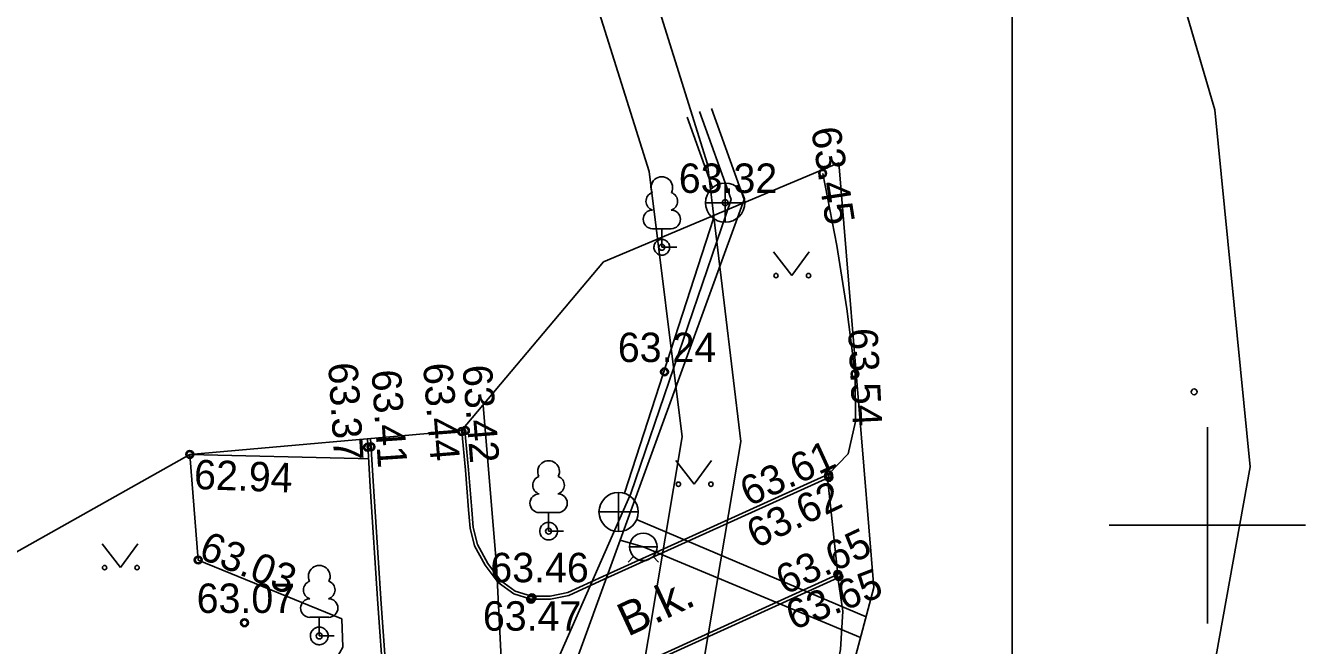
# Model space of a CAD drawing. Extents: x 635316 to 635588, y 6468321 to 6468780.
# Drawn here: x 635469.87 to 635502.5, y 6468696.94 to 6468712.74 of the extents above; entities that cross this region are included whole.
import ezdxf

# ---------------------------------------------------------------- set-up
doc = ezdxf.new("R2010")
doc.units = 0
for name, color, linetype in [('HALJASTUS', 7, 'Continuous'), ('KKAEV', 7, 'Continuous'), ('KORGUS-EH2000', 7, 'Continuous'), ('KTRASS', 7, 'Continuous'), ('MOOTMPUNKT', 7, 'Continuous'), ('MOOTPIIR', 7, 'Continuous'), ('MPKAABEL', 7, 'Continuous'), ('PIIR', 7, 'Continuous'), ('PUU', 7, 'Continuous'), ('TEE', 7, 'Continuous'), ('VKAEV', 7, 'Continuous'), ('VORK', 7, 'Continuous'), ('VORMISTUS', 7, 'Continuous'), ('VTRASS', 7, 'Continuous')]:
    doc.layers.add(name, color=color, linetype=linetype)

msp = doc.modelspace()

# ---------------------------------------------------------------- linework, layer by layer
at = {"layer": 'HALJASTUS'}
for p, q in [((635488.941, 6468706.976), (635489.404, 6468706.369)), ((635489.404, 6468706.369), (635489.85, 6468706.976)), ((635486.452, 6468701.656), (635486.916, 6468701.049)), ((635486.916, 6468701.049), (635487.361, 6468701.656)), ((635471.824, 6468699.529), (635472.287, 6468698.922)), ((635472.287, 6468698.922), (635472.733, 6468699.529))]:
    msp.add_line(p, q, dxfattribs=at)
for centre in [(635489.003, 6468706.369), (635489.832, 6468706.369), (635486.515, 6468701.049), (635487.343, 6468701.049), (635471.886, 6468698.922), (635472.715, 6468698.922)]:
    msp.add_circle(centre, 0.055, dxfattribs=at)
at = {"layer": 'KKAEV'}
for p, q in [((635487.707, 6468707.726), (635487.707, 6468708.726)), ((635487.207, 6468708.226), (635488.207, 6468708.226)), ((635484.99, 6468699.84), (635484.99, 6468700.84)), ((635484.49, 6468700.34), (635485.49, 6468700.34))]:
    msp.add_line(p, q, dxfattribs=at)
for centre in [(635487.707, 6468708.226), (635484.99, 6468700.34)]:
    msp.add_circle(centre, 0.5, dxfattribs=at)
at = {"layer": 'KORGUS-EH2000'}
for centre in [(635490.193, 6468708.974), (635486.159, 6468703.913), (635491.017, 6468703.858), (635480.991, 6468702.392), (635481.084, 6468702.415), (635478.588, 6468701.99), (635478.677, 6468702.001), (635474.057, 6468701.808), (635490.346, 6468701.287), (635490.35, 6468701.222), (635474.272, 6468699.115), (635490.577, 6468698.749), (635490.604, 6468698.692), (635482.754, 6468698.114), (635482.78, 6468698.152), (635475.452, 6468697.516)]:
    msp.add_circle(centre, 0.1, dxfattribs=at)
at = {"layer": 'KTRASS'}
for points in [[(635487.052, 6468710.552), (635487.86, 6468708.31), (635485.3, 6468700.81), (635478.76, 6468685.935), (635478.056, 6468684.346)], [(635487.383, 6468708.607), (635486.735, 6468710.407)], [(635485.144, 6468700.816), (635487.409, 6468707.825)], [(635491.301, 6468697.668), (635485.45, 6468700.145)]]:
    msp.add_lwpolyline(points, dxfattribs=at)
at = {"layer": 'MOOTMPUNKT'}
for centre in [(635490.193, 6468708.974), (635487.707, 6468708.226), (635486.091, 6468707.089), (635486.159, 6468703.913), (635491.017, 6468703.858), (635499.663, 6468703.403), (635480.991, 6468702.392), (635481.084, 6468702.415), (635478.588, 6468701.99), (635478.677, 6468702.001), (635474.057, 6468701.808), (635490.346, 6468701.287), (635490.35, 6468701.222), (635483.205, 6468699.851), (635474.272, 6468699.115), (635490.577, 6468698.749), (635490.604, 6468698.692), (635482.754, 6468698.114), (635482.78, 6468698.152), (635475.452, 6468697.516), (635477.358, 6468697.179)]:
    msp.add_circle(centre, 0.075, dxfattribs=at)
at = {"layer": 'MOOTPIIR'}
msp.add_lwpolyline([(635419.08, 6468656.761), (635436.458, 6468666.421), (635452.262, 6468675.675), (635474.949, 6468686.805), (635478.388, 6468684.084), (635487.151, 6468683.737), (635489.18, 6468689.69), (635491.499, 6468698.414), (635490.607, 6468709.239), (635484.607, 6468706.716), (635480.984, 6468702.415), (635474.057, 6468701.808), (635446.433, 6468686.272), (635438.544, 6468684.365), (635426.319, 6468682.734), (635425.375, 6468681.693), (635424.177, 6468679.448), (635408.49, 6468671.244), (635413.037, 6468662.874), (635418.126, 6468656.108), (635419.08, 6468656.761)], dxfattribs=at)
at = {"layer": 'MPKAABEL'}
msp.add_lwpolyline([(635481.533, 6468703.067), (635481.878, 6468698.977), (635482.103, 6468694.422), (635482.452, 6468690.44), (635481.341, 6468683.967)], dxfattribs=at)
at = {"layer": 'PIIR'}
msp.add_lwpolyline([(635316.16, 6468676.61), (635332.08, 6468687.29), (635341.9, 6468693.76), (635365.63, 6468708.18), (635363.26, 6468711.92), (635412.94, 6468742.07), (635432.62, 6468709.63), (635474.41, 6468733.84), (635483.28, 6468716.95), (635485.77, 6468709.02), (635486.61, 6468702.26), (635485.52, 6468695.77), (635482.48, 6468687.11), (635475.97, 6468673.52), (635470.21, 6468659.63), (635467.93, 6468652.45), (635443.02, 6468636.29), (635371.53, 6468589.97), (635348.32, 6468627.48)], close=True, dxfattribs=at)
for points in [[(635496.77, 6468722.27), (635500.19, 6468710.59), (635501.09, 6468701.49), (635499.19, 6468690.93), (635495.8, 6468681.39), (635489.21, 6468667.61), (635483.49, 6468653.82), (635481.64, 6468647.75), (635479.42, 6468641.61)], [(635464.76, 6468633.19), (635467.04, 6468645.57), (635469.33, 6468651.92), (635471.6, 6468659.07), (635477.38, 6468673), (635483.86, 6468686.52), (635486.96, 6468695.35), (635488.11, 6468702.14), (635487.26, 6468709.21), (635484.66, 6468717.53)], [(635484.66, 6468717.53), (635487.26, 6468709.21), (635488.11, 6468702.14), (635486.96, 6468695.35), (635483.86, 6468686.52), (635477.38, 6468673), (635471.6, 6468659.07), (635469.33, 6468651.92), (635467.04, 6468645.57), (635464.76, 6468633.19)], [(635463.27, 6468633.37), (635465.6, 6468645.99), (635467.93, 6468652.45), (635470.21, 6468659.63), (635475.97, 6468673.52), (635482.48, 6468687.11), (635485.52, 6468695.77), (635486.61, 6468702.26), (635485.77, 6468709.02), (635483.28, 6468716.95)]]:
    msp.add_lwpolyline(points, dxfattribs=at)
at = {"layer": 'PUU'}
for p, q in [((635486.331, 6468707.564), (635485.851, 6468707.564)), ((635486.091, 6468707.089), (635486.091, 6468707.564)), ((635486.471, 6468707.089), (635486.091, 6468707.089)), ((635483.445, 6468700.326), (635482.965, 6468700.326)), ((635483.205, 6468699.851), (635483.205, 6468700.326)), ((635483.585, 6468699.851), (635483.205, 6468699.851)), ((635477.598, 6468697.654), (635477.118, 6468697.654)), ((635477.358, 6468697.179), (635477.358, 6468697.654)), ((635477.738, 6468697.179), (635477.358, 6468697.179))]:
    msp.add_line(p, q, dxfattribs=at)
for points in [[(635486.285, 6468707.137), (635486.278, 6468707.161), (635486.267, 6468707.183), (635486.254, 6468707.205), (635486.238, 6468707.224), (635486.22, 6468707.242), (635486.2, 6468707.257), (635486.178, 6468707.269), (635486.155, 6468707.279), (635486.131, 6468707.285), (635486.106, 6468707.288), (635486.081, 6468707.289), (635486.056, 6468707.286), (635486.031, 6468707.28), (635486.008, 6468707.271), (635485.986, 6468707.259), (635485.965, 6468707.245), (635485.947, 6468707.228), (635485.931, 6468707.208), (635485.917, 6468707.187), (635485.906, 6468707.165), (635485.898, 6468707.141), (635485.893, 6468707.116), (635485.891, 6468707.091), (635485.892, 6468707.066), (635485.897, 6468707.041), (635485.904, 6468707.017), (635485.915, 6468706.995), (635485.928, 6468706.973), (635485.944, 6468706.954), (635485.962, 6468706.936), (635485.982, 6468706.921), (635486.004, 6468706.909), (635486.027, 6468706.899), (635486.051, 6468706.893), (635486.076, 6468706.89), (635486.101, 6468706.889), (635486.126, 6468706.892), (635486.151, 6468706.898), (635486.174, 6468706.907), (635486.196, 6468706.919), (635486.217, 6468706.933), (635486.235, 6468706.95), (635486.251, 6468706.97), (635486.265, 6468706.991), (635486.276, 6468707.013), (635486.284, 6468707.037), (635486.289, 6468707.062), (635486.291, 6468707.087), (635486.29, 6468707.112)], [(635483.43, 6468699.851), (635483.428, 6468699.879), (635483.423, 6468699.907), (635483.414, 6468699.934), (635483.402, 6468699.959), (635483.387, 6468699.983), (635483.369, 6468700.005), (635483.348, 6468700.024), (635483.326, 6468700.041), (635483.301, 6468700.055), (635483.275, 6468700.065), (635483.247, 6468700.072), (635483.219, 6468700.076), (635483.191, 6468700.076), (635483.163, 6468700.072), (635483.135, 6468700.065), (635483.109, 6468700.055), (635483.084, 6468700.041), (635483.062, 6468700.024), (635483.041, 6468700.005), (635483.023, 6468699.983), (635483.008, 6468699.959), (635482.996, 6468699.934), (635482.987, 6468699.907), (635482.982, 6468699.879), (635482.98, 6468699.851), (635482.982, 6468699.823), (635482.987, 6468699.795), (635482.996, 6468699.768), (635483.008, 6468699.743), (635483.023, 6468699.719), (635483.041, 6468699.697), (635483.062, 6468699.678), (635483.084, 6468699.661), (635483.109, 6468699.647), (635483.135, 6468699.637), (635483.163, 6468699.63), (635483.191, 6468699.626), (635483.219, 6468699.626), (635483.247, 6468699.63), (635483.275, 6468699.637), (635483.301, 6468699.647), (635483.326, 6468699.661), (635483.348, 6468699.678), (635483.369, 6468699.697), (635483.387, 6468699.719), (635483.402, 6468699.743), (635483.414, 6468699.768), (635483.423, 6468699.795), (635483.428, 6468699.823)], [(635477.577, 6468697.128), (635477.582, 6468697.156), (635477.583, 6468697.184), (635477.581, 6468697.212), (635477.575, 6468697.24), (635477.565, 6468697.267), (635477.553, 6468697.292), (635477.537, 6468697.315), (635477.518, 6468697.337), (635477.497, 6468697.356), (635477.474, 6468697.372), (635477.449, 6468697.385), (635477.423, 6468697.395), (635477.395, 6468697.401), (635477.367, 6468697.404), (635477.339, 6468697.403), (635477.311, 6468697.399), (635477.284, 6468697.391), (635477.258, 6468697.38), (635477.233, 6468697.366), (635477.211, 6468697.349), (635477.191, 6468697.329), (635477.173, 6468697.307), (635477.158, 6468697.283), (635477.147, 6468697.257), (635477.139, 6468697.23), (635477.134, 6468697.202), (635477.133, 6468697.174), (635477.135, 6468697.146), (635477.141, 6468697.118), (635477.151, 6468697.091), (635477.163, 6468697.066), (635477.179, 6468697.043), (635477.198, 6468697.021), (635477.219, 6468697.002), (635477.242, 6468696.986), (635477.267, 6468696.973), (635477.293, 6468696.963), (635477.321, 6468696.957), (635477.349, 6468696.954), (635477.377, 6468696.955), (635477.405, 6468696.959), (635477.432, 6468696.967), (635477.458, 6468696.978), (635477.483, 6468696.992), (635477.505, 6468697.009), (635477.525, 6468697.029), (635477.543, 6468697.051), (635477.558, 6468697.075), (635477.569, 6468697.101)]]:
    msp.add_lwpolyline(points, close=True, dxfattribs=at)
for centre, radius, start, end in [((635486.091, 6468708.609), 0.277, 332.5799, 207.4201), ((635485.921, 6468708.262), 0.233, 109.0217, 253.1415), ((635486.261, 6468708.262), 0.233, 286.8508, 70.9859), ((635485.854, 6468707.801), 0.238, 90.0016, 269.3953), ((635486.328, 6468707.801), 0.238, 270.6047, 89.9984), ((635483.205, 6468701.371), 0.277, 332.5799, 207.4201), ((635483.035, 6468701.024), 0.233, 109.0217, 253.1415), ((635483.375, 6468701.024), 0.233, 286.8508, 70.9859), ((635482.968, 6468700.563), 0.238, 90.0016, 269.3953), ((635483.442, 6468700.563), 0.238, 270.6047, 89.9984), ((635477.358, 6468698.699), 0.277, 332.5799, 207.4201), ((635477.188, 6468698.352), 0.233, 109.0217, 253.1415), ((635477.528, 6468698.352), 0.233, 286.8508, 70.9859), ((635477.121, 6468697.891), 0.238, 90.0016, 269.3953), ((635477.595, 6468697.891), 0.238, 270.6047, 89.9984)]:
    msp.add_arc(centre, radius, start, end, dxfattribs=at)
at = {"layer": 'TEE'}
for points in [[(635490.193, 6468708.974), (635490.555, 6468707.131), (635490.808, 6468705.522), (635491.017, 6468703.858), (635491.026, 6468702.644), (635490.839, 6468701.824), (635490.345, 6468701.307), (635490.35, 6468701.222), (635490.318, 6468701.207), (635490.577, 6468698.749), (635490.568, 6468698.745), (635490.58, 6468698.662), (635490.588, 6468698.607), (635490.705, 6468697.813), (635490.649, 6468696.831), (635490, 6468693.699), (635488.989, 6468690.045), (635487.691, 6468686.087), (635486.777, 6468683.752)], [(635481.06, 6468702.506), (635481.167, 6468701.412), (635481.244, 6468700.398), (635481.285, 6468699.942), (635481.392, 6468699.508), (635481.653, 6468699.027), (635481.979, 6468698.597), (635482.352, 6468698.321), (635482.766, 6468698.194), (635483.242, 6468698.197), (635483.692, 6468698.291), (635484.589, 6468698.697), (635490.345, 6468701.307), (635490.35, 6468701.222), (635484.622, 6468698.624), (635483.717, 6468698.214), (635483.25, 6468698.117), (635482.754, 6468698.114), (635482.315, 6468698.249), (635481.922, 6468698.54), (635481.586, 6468698.984), (635481.317, 6468699.479), (635481.206, 6468699.929), (635481.164, 6468700.391), (635481.087, 6468701.405), (635480.991, 6468702.392)], [(635478.585, 6468702.207), (635478.657, 6468700.99), (635478.854, 6468697.995), (635478.999, 6468695.994), (635479.27, 6468692.005), (635479.292, 6468691.018), (635479.248, 6468690.015), (635479.141, 6468689.022), (635479.001, 6468688.034), (635478.847, 6468687.038), (635478.502, 6468685.08), (635478.31, 6468684.099)], [(635478.388, 6468684.084), (635478.581, 6468685.065), (635478.926, 6468687.025), (635479.08, 6468688.022), (635479.22, 6468689.012), (635479.328, 6468690.009), (635479.372, 6468691.017), (635479.35, 6468692.009), (635479.079, 6468696), (635478.934, 6468698.001), (635478.737, 6468700.995), (635478.664, 6468702.212)], [(635479.225, 6468692.663), (635476.911, 6468692.1), (635471.832, 6468690.1), (635470.257, 6468692.611), (635475.067, 6468695.238), (635477.654, 6468696.347), (635477.963, 6468696.897), (635477.932, 6468697.614), (635474.272, 6468699.115), (635474.057, 6468701.808), (635478.354, 6468701.704), (635478.615, 6468701.694)], [(635483.836, 6468695.681), (635490.568, 6468698.745), (635490.58, 6468698.662), (635483.869, 6468695.608)]]:
    msp.add_lwpolyline(points, dxfattribs=at)
at = {"layer": 'VKAEV'}
for p, q in [((635485.27, 6468699.45), (635485.97, 6468699.45)), ((635485.373, 6468699.203), (635485.233, 6468699.063)), ((635485.867, 6468699.203), (635486.007, 6468699.063))]:
    msp.add_line(p, q, dxfattribs=at)
msp.add_circle((635485.62, 6468699.45), 0.35, dxfattribs=at)
at = {"layer": 'VORK'}
for p, q in [((635500, 6468702.5), (635500, 6468697.5)), ((635497.5, 6468700), (635502.5, 6468700))]:
    msp.add_line(p, q, dxfattribs=at)
at = {"layer": 'VORMISTUS'}
msp.add_lwpolyline([(635495.022, 6468612.94), (635402.522, 6468612.94), (635402.522, 6468755.44), (635495.022, 6468755.44), (635495.022, 6468612.94)], dxfattribs=at)
at = {"layer": 'VTRASS'}
for points in [[(635478.327, 6468684.133), (635483.66, 6468695.86), (635485.03, 6468699.62), (635488.19, 6468708.31), (635487.361, 6468710.63)], [(635491.159, 6468697.137), (635485.62, 6468699.45), (635485.03, 6468699.62)]]:
    msp.add_lwpolyline(points, dxfattribs=at)

# ---------------------------------------------------------------- texts
at = {"layer": 'KORGUS-EH2000'}
for s, rotation, p in [('63.45', 278.8666, (635489.895, 6468710.104)), ('63.54', 272.833, (635490.84, 6468705.013)), ('63.37', 273.6184, (635477.584, 6468704.132)), ('63.44', 274.5163, (635480.002, 6468704.116)), ('63.42', 274.5956, (635481.006, 6468704.065)), ('63.41', 273.902, (635478.689, 6468703.948)), ('63.61', 24.5712, (635488.311, 6468700.47)), ('62.94', 357.9429, (635474.156, 6468700.927)), ('63.62', 25.8202, (635488.494, 6468699.397)), ('63.03', 337.6901, (635474.25, 6468699.178)), ('63.65', 25.1106, (635489.228, 6468698.216)), ('63.65', 20.9044, (635489.439, 6468697.321))]:
    msp.add_text(s, height=0.75, rotation=rotation, dxfattribs=at).set_placement(p)
for s, p in [('63.32', (635486.524, 6468708.476)), ('63.24', (635484.97, 6468704.163)), ('63.46', (635481.72, 6468698.549)), ('63.07', (635474.233, 6468697.766)), ('63.47', (635481.53, 6468697.314))]:
    msp.add_text(s, height=0.75, dxfattribs=at).set_placement(p)
at = {"layer": 'TEE'}
msp.add_text('B.k.', height=0.85, rotation=24.9855, dxfattribs=at).set_placement((635485.223, 6468697.153))

doc.saveas('drawing.dxf')
